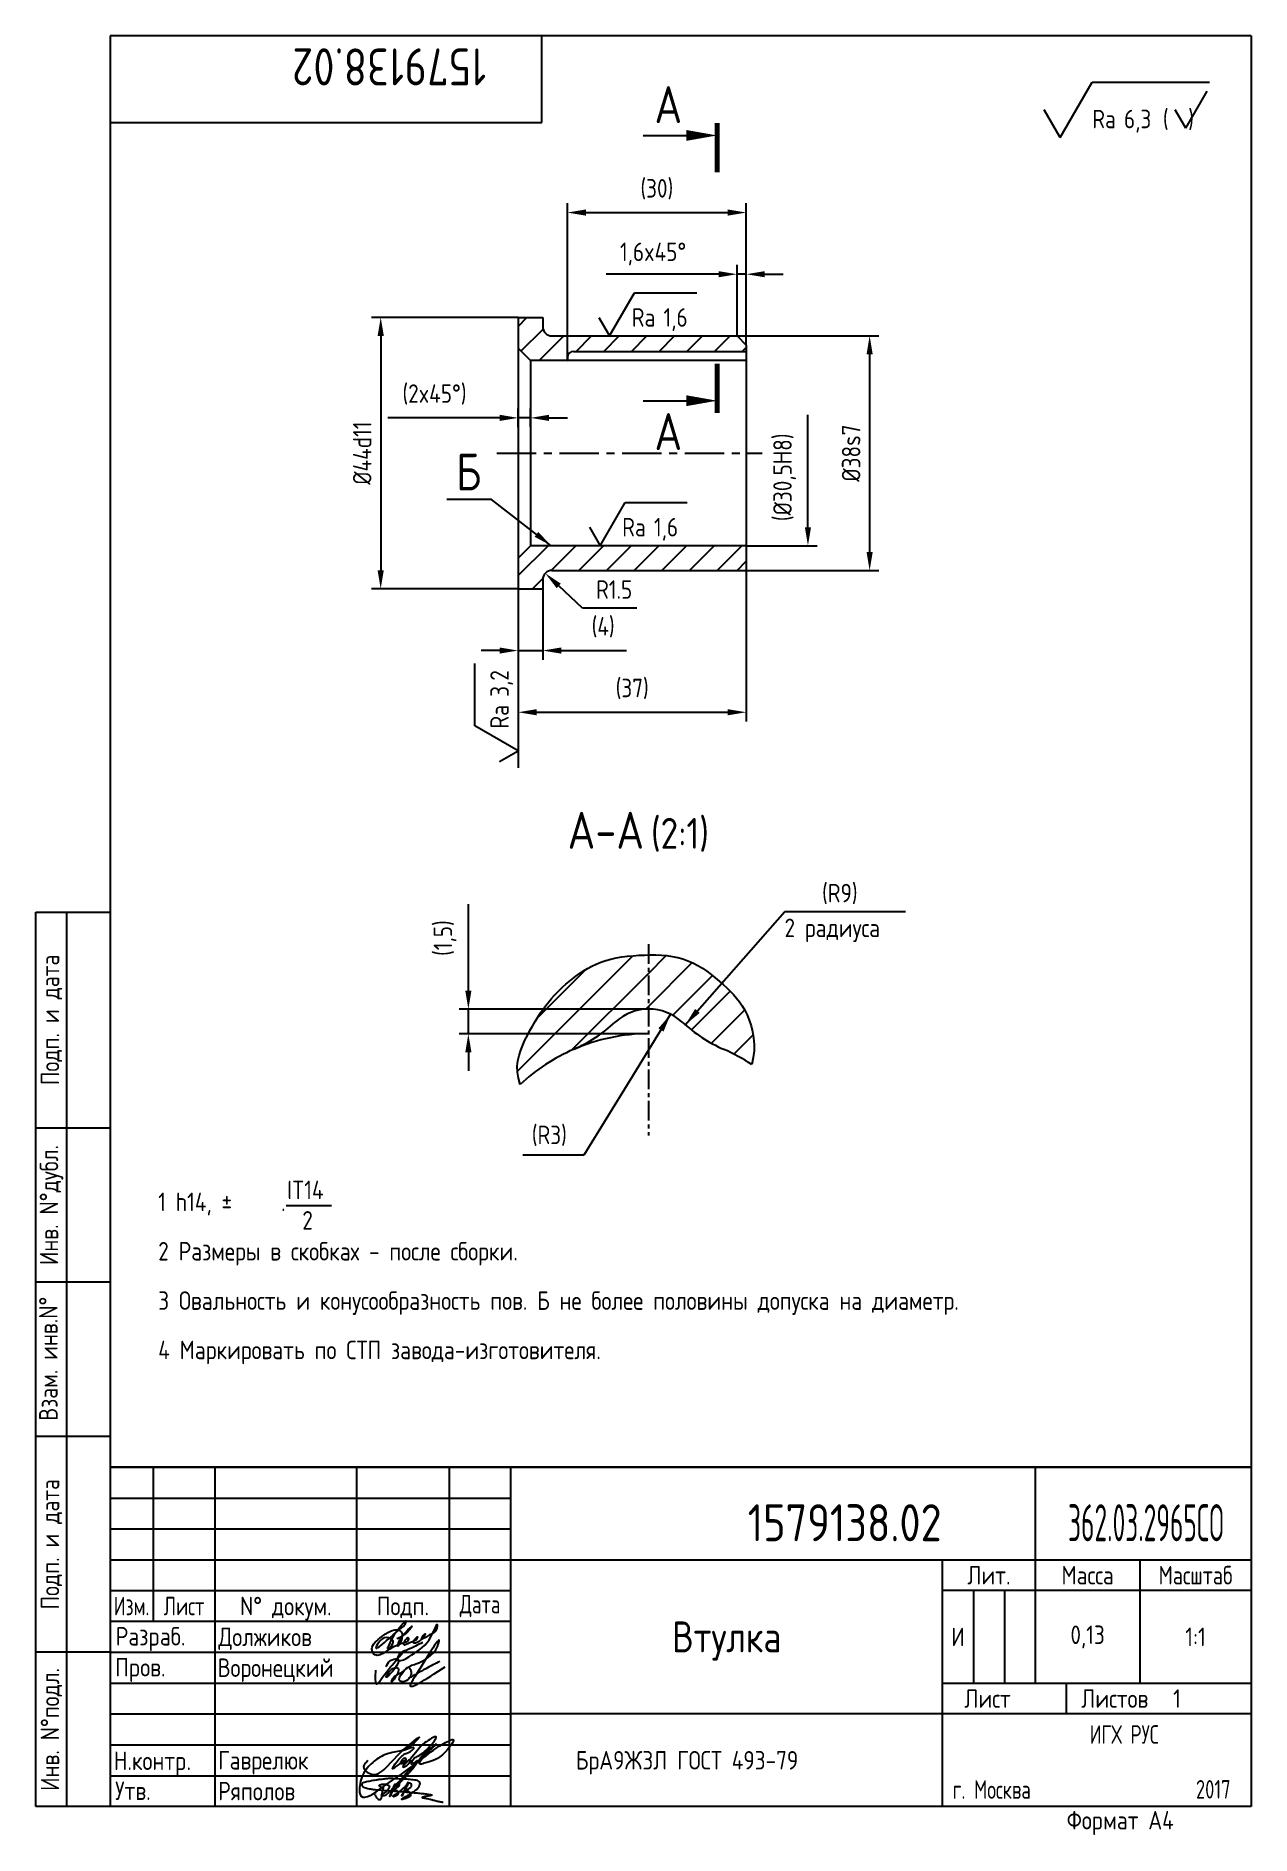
# Paper-space layout 'A4' of a CAD drawing. Header units: millimetres. Extents: x 16 to 213, y 0 to 291.
# The model-space entities are those that its viewports show. They can reach past a viewport. Long polylines and large blocks are cut down to what shows.
import ezdxf
from ezdxf.enums import TextEntityAlignment as Align

# ---------------------------------------------------------------- set-up
doc = ezdxf.new("R2010")
doc.units = ezdxf.units.MM
doc.header["$LTSCALE"] = 0.2
doc.linetypes.add('CENTER', pattern=[50.8, 31.75, -6.35, 6.35, -6.35])
for name, color, linetype in [('Bord', 1, 'Continuous'), ('Cen', 5, 'CENTER'), ('Cont', 6, 'Continuous'), ('Dim', 7, 'Continuous'), ('Hatch', 2, 'Continuous'), ('Text', 3, 'Continuous'), ('Textb', 6, 'Continuous')]:
    doc.layers.add(name, color=color, linetype=linetype)
doc.layers.get('Defpoints').off()
doc.styles.add('Style1', font='romans.shx', dxfattribs={"width": 0.8})
doc.dimstyles.new('LIN1', dxfattribs={"dimtxt": 3, "dimasz": 3, "dimexe": 1.5, "dimexo": 0, "dimgap": 1.5, "dimtad": 1, "dimtoh": 1, "dimdec": 1, "dimzin": 12, "dimdsep": 46, "dimtxsty": 'Style1', "dimcen": 0, "dimclrt": 3, "dimadec": 0, "dimazin": 0, "dimtfac": 1, "dimtdec": 1, "dimtmove": 0, "dimatfit": 3, "dimfxl": 1, "dimtolj": 1, "dimtzin": 12, "dimarcsym": 0})
doc.dimstyles.new('LIN_2', dxfattribs={"dimscale": 0.5, "dimtxt": 3, "dimasz": 3, "dimexe": 1.5, "dimexo": 0, "dimgap": 1.5, "dimtad": 1, "dimdec": 1, "dimzin": 12, "dimtxsty": 'Style1', "dimcen": 0, "dimclrt": 3, "dimadec": 0, "dimazin": 0, "dimtfac": 1, "dimtdec": 1, "dimtmove": 0, "dimatfit": 2, "dimfxl": 1, "dimtolj": 1, "dimtzin": 12, "dimarcsym": 0})

# ---------------------------------------------------------------- blocks, each defined once
blk = doc.blocks.new('A$C314368CF')
at = {"layer": 'Text'}
for q in [(7.18, 6), (1.98, 3)]:
    blk.add_line((3.72, 0), q, dxfattribs=at)
at = {"layer": 'Text', "style": 'Style1', "width": 0.8}
blk.add_text('(  )', height=3, dxfattribs=at).set_placement((0, 0))
blk = doc.blocks.new('sherISO_19')
at = {"layer": 'Cont'}
for p, q in [((-30.94, -16.46), (-25.74, -7.46)), ((-25.74, -7.46), (-6.73, -7.46)), ((-30.94, -16.46), (-33.54, -11.96))]:
    blk.add_line(p, q, dxfattribs=at)
blk.add_blockref('A$C314368CF', (-14.3, -14.96))
at = {"layer": 'Textb', "style": 'Style1', "width": 0.8}
blk.add_text('Ra', height=3, dxfattribs=at).set_placement((-25.74, -14.96))
blk.add_attdef('3,2', (-20.6, -14.96), '', height=3, dxfattribs=at)
blk = doc.blocks.new('A4')
at = {"layer": 'Bord'}
for p, q in [((20, 55), (85, 55)), ((20, 50), (85, 50)), ((20, 45), (85, 45)), ((160, 40), (160, 25)), ((165, 40), (165, 25)), ((20, 30), (85, 30)), ((20, 25), (85, 25)), ((20, 20), (85, 20)), ((20, 15), (85, 15)), ((20, 10), (85, 10))]:
    blk.add_line(p, q, dxfattribs=at)
at = {"layer": 'Cont'}
for p, q in [((205, 292), (20, 292)), ((20, 292), (20, 5)), ((90, 278), (90, 292)), ((205, 292), (205, 5)), ((20, 278), (90, 278)), ((8, 5), (8, 150)), ((8, 150), (20, 150)), ((13, 5), (13, 150)), ((8, 115), (20, 115)), ((20, 90), (8, 90)), ((20, 65), (8, 65)), ((205, 60), (20, 60)), ((20, 60), (205, 60)), ((27, 60), (27, 35)), ((37, 60), (37, 5)), ((60, 5), (60, 60)), ((75, 60), (75, 5)), ((85, 5), (85, 60)), ((170, 60), (170, 25)), ((85, 45), (205, 45)), ((155, 5), (155, 45)), ((187, 25), (187, 45)), ((20, 40), (85, 40)), ((205, 40), (155, 40)), ((85, 35), (20, 35)), ((20, 30), (8, 30)), ((155, 25), (205, 25)), ((175, 25), (175, 20)), ((205, 20), (85, 20)), ((20, 5), (8, 5)), ((205, 5), (20, 5))]:
    blk.add_line(p, q, dxfattribs=at)
at = {"layer": 'Text', "style": 'Style1', "width": 0.8}
for s, p in [('Подп. и дата', (10.5, 132.5)), ('Инв. N%%dдубл.', (10.5, 102.5)), ('Взам. инв.N%%d ', (10, 78.38)), ('Подп. и дата', (10.5, 47.5)), ('Инв. N%%dподл.', (10.5, 17.5))]:
    blk.add_text(s, height=3, rotation=90, dxfattribs=at).set_placement(p, align=Align.MIDDLE)
at = {"layer": 'Text', "style": 'Style1'}
for s, width, p in [('Лит.', 0.8, (162.5, 42.5)), ('Масса', 0.8, (178.5, 42.5)), ('Масштаб', 0.75, (196, 42.5)), ('Изм.', 0.7, (23.5, 37.5)), ('Лист', 0.7, (32, 37.5)), ('N%%d докум.', 0.8, (48.5, 37.5)), ('Подп.', 0.8, (67.5, 37.5)), ('Лист', 0.8, (162.27, 22.5)), ('Листов', 0.8, (182.9, 22.5))]:
    blk.add_text(s, height=3, dxfattribs=dict(at, width=width)).set_placement(p, align=Align.MIDDLE_CENTER)
at = {"layer": 'Text', "style": 'Style1', "width": 0.7}
for s, p in [('Дата', (80, 37.5)), ('ИГХ РУС', (184.44, 16.69))]:
    blk.add_text(s, height=3, dxfattribs=at).set_placement(p, align=Align.MIDDLE)
at = {"layer": 'Text', "style": 'Style1'}
for s, width, p in [('Разpаб.', 0.8, (20.92, 31.1)), ('Пpов.', 0.8, (20.84, 26.08)), ('Н.контp.', 0.8, (20.61, 10.92)), ('Утв.', 0.8, (20.84, 6.06)), ('г. Москва', 0.7, (156.62, 6.25)), ('Фоpмат А4', 0.8, (175.11, 1.29))]:
    blk.add_text(s, height=3, dxfattribs=dict(at, width=width)).set_placement(p)
for tag, p, width in [('ФИО', (39, 31), 0.8), ('ФИО', (39, 26), 0.8), ('ГОСТ_СОРТАМЕНТА', (98.19, 14), 0.8), ('ФИО', (39, 11), 0.8), ('ФИО', (39, 6), 0.8), ('200', (192.85, 6.29), 0.7)]:
    blk.add_attdef(tag, p, '', height=3, dxfattribs=dict(at, width=width))
at = {"layer": 'Text', "style": 'Style1', "width": 0.8}
for tag, p in [('И', (157.49, 32.5)), ('700', (178.5, 32.5)), ('1:20', (196, 32.5))]:
    blk.add_attdef(tag, text='', height=3, dxfattribs=at).set_placement(p, align=Align.MIDDLE)
blk.add_attdef('Сборочный_чертеж', text='', height=3, dxfattribs=at).set_placement((120, 21.3), align=Align.CENTER)
for tag, p in [('1', (171.12, 22.5)), ('2', (193, 22.5))]:
    blk.add_attdef(tag, text='', height=3, dxfattribs=at).set_placement(p, align=Align.MIDDLE_CENTER)
blk.add_attdef('ЛИСТ', text='', height=3, dxfattribs=at).set_placement((85.99, 12.5), align=Align.MIDDLE_LEFT)
at = {"layer": 'Text', "style": 'Style1', "width": 0.7}
blk.add_attdef('%%OГОСТ_ТЕХ._ТРЕБОВАНИЙ', text='', height=3, dxfattribs=at).set_placement((98.19, 8), align=Align.BOTTOM_LEFT)
at = {"layer": 'Textb', "style": 'Style1', "width": 0.8}
blk.add_attdef('1234567', (81, 290), '', height=6, rotation=180, dxfattribs=at)
blk.add_attdef('1234567', (123.4, 48), '', height=6, dxfattribs=at)
for tag, height, p in [('123ХЯ', 6, (183.62, 48)), ('НАИМЕНОВАНИЕ', 5, (120, 30))]:
    blk.add_attdef(tag, text='', height=height, dxfattribs=at).set_placement(p, align=Align.CENTER)
blk = doc.blocks.new('A$C63F45750')
at = {"layer": 'Text'}
for points, knots in [([(3.17, 2.37), (3.12, 2.38), (3.04, 2.41), (2.94, 2.5), (2.85, 2.57), (2.79, 2.69), (2.87, 2.77), (2.99, 2.84), (3.16, 2.89), (3.36, 2.93), (3.6, 2.95), (3.82, 2.92), (4.05, 2.87), (4.25, 2.78), (4.45, 2.63), (4.46, 2.42), (4.38, 2.26), (4.28, 2.1), (4.17, 1.94), (4.03, 1.78), (3.89, 1.62), (3.75, 1.52), (3.63, 1.43), (3.49, 1.36), (3.35, 1.3), (3.24, 1.25), (3.16, 1.21), (3.12, 1.15), (3.19, 1.1), (3.27, 1.09), (3.4, 1.07), (3.55, 1.07), (3.72, 1.12), (3.92, 1.19), (4.1, 1.34), (4.26, 1.51), (4.44, 1.65), (4.59, 1.81), (4.74, 1.93), (4.84, 2.04), (4.93, 2.14), (5.07, 2.29), (5.19, 2.53), (5.28, 2.68), (5.35, 2.96), (5.23, 2.66), (5.2, 2.44), (5.04, 2.09), (4.95, 1.81), (4.86, 1.57), (4.75, 1.31), (4.67, 1.12), (4.46, 0.78), (4.62, 1.17), (4.71, 1.45), (4.88, 1.74), (5.01, 2), (5.08, 2.19), (5.19, 2.4), (5.32, 2.58), (5.4, 2.75), (5.52, 2.89), (5.65, 3.04), (5.85, 3.1), (6.02, 3.03), (6.08, 2.87), (6.03, 2.7), (5.9, 2.51), (5.7, 2.37), (5.55, 2.23), (5.4, 2.17), (5.31, 2.12), (5.12, 2.09), (5.35, 2.07), (5.48, 2), (5.64, 1.93), (5.75, 1.8), (5.85, 1.67), (5.89, 1.54), (5.89, 1.37), (5.8, 1.2), (5.63, 1.06), (5.41, 0.94), (5.23, 0.86), (5.02, 0.92), (5.13, 1.1), (5.28, 1.16), (5.44, 1.27), (5.61, 1.36), (5.74, 1.46), (5.86, 1.53), (5.95, 1.61), (6.05, 1.69), (6.15, 1.77), (6.28, 1.87), (6.46, 2.02), (6.65, 2.19), (6.83, 2.37), (6.98, 2.49), (7.11, 2.61), (7.2, 2.74), (7.32, 2.84), (7.42, 2.97), (7.48, 3.08), (7.48, 3.27), (7.34, 3.08), (7.28, 2.94), (7.18, 2.69), (7.1, 2.46), (7, 2.22), (6.93, 1.98), (6.83, 1.78), (6.73, 1.55), (6.67, 1.34), (6.6, 1.14), (6.56, 1.03), (6.39, 0.99), (6.62, 1.33), (6.75, 1.54), (6.93, 1.87), (7.05, 2.08), (7.18, 2.32), (7.33, 2.6), (7.47, 2.89), (7.6, 3.07), (7.79, 3.18), (7.95, 3.01), (8, 2.81), (7.99, 2.62), (7.94, 2.46), (7.83, 2.33), (7.69, 2.22), (7.53, 2.11), (7.37, 2.03), (7.21, 1.99), (7.11, 1.97), (6.89, 1.98), (7.07, 1.94), (7.15, 1.9), (7.27, 1.88), (7.39, 1.84), (7.52, 1.81), (7.62, 1.72), (7.7, 1.62), (7.78, 1.51), (7.83, 1.39), (7.87, 1.26), (7.88, 1.13), (7.86, 0.99), (7.75, 0.88), (7.6, 0.77), (7.4, 0.73), (7.19, 0.66), (6.97, 0.55), (6.71, 0.48), (6.57, 0.44), (6.42, 0.42), (6.52, 0.58), (6.61, 0.64), (6.81, 0.78), (7.06, 0.89), (7.33, 1.04), (7.55, 1.16), (7.7, 1.24), (7.84, 1.32), (7.99, 1.43), (8.21, 1.58), (8.48, 1.76), (8.74, 1.95), (8.97, 2.12), (9.1, 2.29), (9.23, 2.44), (9.3, 2.6), (9.37, 2.74), (9.42, 2.92), (9.45, 3.13), (9.21, 3.48), (8.67, 3.59), (8.09, 3.63), (7.57, 3.66), (7.06, 3.74), (6.57, 3.75), (6.09, 3.74), (5.67, 3.78), (5.28, 3.78), (4.96, 3.81), (4.65, 3.83), (4.31, 3.82), (3.97, 3.79), (3.61, 3.74), (3.22, 3.67), (2.86, 3.66), (2.53, 3.61), (2.18, 3.52), (1.78, 3.54), (1.38, 3.37), (0.96, 3.35), (0.58, 3.24), (0.25, 3.19), (0.03, 3.06), (-0.03, 2.83), (0.02, 2.6), (0.26, 2.38), (0.59, 2.33), (1, 2.2), (1.48, 2.15), (1.93, 2.05), (2.35, 2.02), (2.72, 2.01), (3.11, 1.94), (3.68, 1.94), (4.25, 1.83), (4.91, 1.87), (5.53, 1.76), (6.13, 1.72), (6.73, 1.71), (7.32, 1.62), (7.99, 1.55), (8.64, 1.54), (9.16, 1.46), (9.61, 1.42), (10.03, 1.4), (10.41, 1.32), (10.73, 1.29), (11.01, 1.24), (11.18, 1.23), (11.42, 1.14), (11.18, 1.06), (11.01, 1.03), (10.71, 0.98), (10.37, 0.92), (10.1, 0.91), (9.65, 0.75), (10.22, 0.67), (10.54, 0.59), (11.08, 0.47), (11.61, 0.35), (12.17, 0.15), (12.64, 0.08), (12.98, 0.03), (13.11, 0.01), (13.18, 0)], [0, 0, 0, 0, 0.153866, 0.270441, 0.388867, 0.510533, 0.592156, 0.71333, 0.90842, 1.11344, 1.349254, 1.61246, 1.782219, 2.047249, 2.291879, 2.451528, 2.651081, 2.806158, 3.017979, 3.227348, 3.462381, 3.633009, 3.75766, 3.920516, 4.080796, 4.214529, 4.291786, 4.349969, 4.397594, 4.50822, 4.594826, 4.799244, 4.954392, 5.128468, 5.437537, 5.632649, 5.842485, 6.094987, 6.293219, 6.410959, 6.551192, 6.687808, 7.022147, 7.294342, 7.425356, 7.52079, 7.946481, 8.313051, 8.59833, 8.833695, 9.090496, 9.427695, 9.601191, 9.883219, 10.093306, 10.673943, 10.798776, 10.974628, 11.287247, 11.486184, 11.648652, 11.848902, 12.027194, 12.25348, 12.40059, 12.537783, 12.716293, 12.91523, 13.208551, 13.438489, 13.549668, 13.67779, 13.77127, 13.930001, 14.029091, 14.272112, 14.434836, 14.547084, 14.739051, 14.830983, 15.061241, 15.268922, 15.500489, 15.788979, 15.879568, 16.024283, 16.221854, 16.418714, 16.593102, 16.783247, 16.91018, 17.018213, 17.135263, 17.278205, 17.430482, 17.620087, 17.979626, 18.191789, 18.388716, 18.565718, 18.714854, 18.857929, 19.039974, 19.171375, 19.283034, 19.400085, 19.618058, 19.882245, 20.150781, 20.377854, 20.649532, 20.89723, 21.042543, 21.40016, 21.557817, 21.667145, 21.752781, 21.926256, 22.412297, 22.813145, 22.961412, 23.171289, 23.607257, 23.940428, 24.110007, 24.291214, 24.48084, 24.697609, 24.904078, 25.034245, 25.218018, 25.407651, 25.573473, 25.787447, 25.930292, 26.051316, 26.18846, 26.285312, 26.406799, 26.52425, 26.630463, 26.793722, 26.898606, 27.029313, 27.171012, 27.314101, 27.419918, 27.580557, 27.709367, 27.829268, 28.024364, 28.266961, 28.41242, 28.705761, 28.989137, 29.187748, 29.233768, 29.332802, 29.529535, 29.667094, 30.039923, 30.332117, 30.61061, 30.769982, 30.856778, 31.109923, 31.313488, 31.656425, 32.066331, 32.296628, 32.49714, 32.710276, 32.891468, 33.014834, 33.177747, 33.444503, 33.618009, 34.409008, 34.914636, 35.419802, 35.95397, 36.458179, 36.88069, 37.388403, 37.738353, 38.034261, 38.353468, 38.693154, 39.037638, 39.391136, 39.787481, 40.203773, 40.488977, 40.784975, 41.26625, 41.668005, 42.070065, 42.499388, 42.869834, 43.079573, 43.213439, 43.554591, 43.717296, 44.153724, 44.506336, 45.019111, 45.587859, 45.90191, 46.270392, 46.703958, 47.093115, 47.952647, 48.44014, 49.079253, 49.808223, 50.268654, 50.851051, 51.604831, 52.298429, 52.776925, 53.1907, 53.661988, 54.042386, 54.348524, 54.616841, 54.853814, 54.983777, 55.126096, 55.333328, 55.613101, 56.008732, 56.315809, 56.59982, 56.87931, 57.399251, 57.889617, 58.432507, 59.066698, 59.660314, 59.862668, 60.07277, 60.07277, 60.07277, 60.07277]), ([(2.31, 1.53), (2.26, 1.52), (2.17, 1.51), (2.06, 1.48), (1.93, 1.38), (2.07, 1.25), (2.14, 1.11), (2.26, 0.93), (2.39, 0.72), (2.57, 0.54), (2.71, 0.44), (2.86, 0.4), (3.02, 0.43), (3.14, 0.54), (3.21, 0.79), (3.25, 1.07), (3.31, 1.4), (3.35, 1.67), (3.38, 1.92), (3.47, 2.19), (3.5, 2.43), (3.54, 2.59), (3.56, 2.64)], [0, 0, 0, 0, 0.15847, 0.269731, 0.363591, 0.555514, 0.688037, 0.848606, 1.204359, 1.433632, 1.58673, 1.729549, 1.880686, 2.057874, 2.19169, 2.63505, 2.928153, 3.184121, 3.441863, 3.696117, 4.025873, 4.178055, 4.178055, 4.178055, 4.178055])]:
    blk.add_open_spline(points, degree=3, knots=knots, dxfattribs=at)
blk = doc.blocks.new('RAZREZ01')
at = {"layer": 'Text', "const_width": 0.8}
blk.add_lwpolyline([(0, 2), (0, -6)], dxfattribs=at)
at = {"layer": 'Text'}
blk.add_lwpolyline([(-12, 0), (-5, 0)], dxfattribs=at)
blk.add_lwpolyline([(0, 0, 0, 1.76, 0), (-5, 0, 1.76, 1.76, 0)], format="xyseb", dxfattribs=at)
at = {"layer": 'Textb', "style": 'Style1', "width": 0.8}
blk.add_attdef('A', (-10.16, 2), '', height=6, dxfattribs=at)
blk = doc.blocks.new('*D7')
at = {"layer": 'Dim', "color": 0, "lineweight": -2, "transparency": 16777216}
for p, q in [((502, 254.96), (502, 280.46)), ((531, 268.96), (531, 280.46)), ((505, 278.96), (528, 278.96))]:
    blk.add_line(p, q, dxfattribs=at)
at = {"layer": 'Dim', "color": 0, "transparency": 16777216}
for points in [[(505, 279.46), (505, 278.46), (502, 278.96)], [(528, 279.46), (528, 278.46), (531, 278.96)]]:
    blk.add_solid(points, dxfattribs=at)
at = {"layer": 'Dim', "color": 3, "transparency": 16777216, "insert": (516.5, 282.74), "char_height": 3, "attachment_point": 5, "style": 'Style1'}
blk.add_mtext('\\A1;(30)', dxfattribs=at)
blk = doc.blocks.new('*D8')
at = {"layer": 'Dim', "color": 0, "lineweight": -2, "transparency": 16777216}
for p, q in [((531, 222.46), (531, 196.46)), ((494, 207.96), (494, 196.46)), ((497, 197.96), (528, 197.96))]:
    blk.add_line(p, q, dxfattribs=at)
at = {"layer": 'Dim', "color": 0, "transparency": 16777216}
for points in [[(497, 198.46), (497, 197.46), (494, 197.96)], [(528, 198.46), (528, 197.46), (531, 197.96)]]:
    blk.add_solid(points, dxfattribs=at)
at = {"layer": 'Dim', "color": 3, "transparency": 16777216, "insert": (512.5, 201.74), "char_height": 3, "attachment_point": 5, "style": 'Style1'}
blk.add_mtext('\\A1;(37)', dxfattribs=at)
blk = doc.blocks.new('*D9')
at = {"layer": 'Dim', "color": 0, "lineweight": -2, "transparency": 16777216}
for p, q in [((494, 217.96), (494, 206.46)), ((498, 217.96), (498, 206.46)), ((491, 207.96), (488, 207.96)), ((494, 207.96), (498, 207.96)), ((501, 207.96), (511.58, 207.96))]:
    blk.add_line(p, q, dxfattribs=at)
at = {"layer": 'Dim', "color": 0, "transparency": 16777216}
for points in [[(491, 208.46), (491, 207.46), (494, 207.96)], [(501, 208.46), (501, 207.46), (498, 207.96)]]:
    blk.add_solid(points, dxfattribs=at)
at = {"layer": 'Dim', "color": 3, "transparency": 16777216, "insert": (507.79, 211.74), "char_height": 3, "attachment_point": 5, "style": 'Style1'}
blk.add_mtext('\\A1;(4)', dxfattribs=at)
blk = doc.blocks.new('sherISO_04')
at = {"layer": 'Text'}
blk.add_line((4.04, 7), (14.12, 7), dxfattribs=at)
blk.add_lwpolyline([(-1.73, 3), (0, 0), (4.04, 7)], dxfattribs=at)
at = {"layer": 'Text', "style": 'Style1', "width": 0.8}
blk.add_text('Ra', height=3, dxfattribs=at).set_placement((3.58, 1.5))
blk.add_attdef('3,2', (8.73, 1.5), '', height=3, dxfattribs=at)
blk = doc.blocks.new('*D10')
at = {"layer": 'Dim', "color": 0, "lineweight": -2, "transparency": 16777216}
for p, q in [((494, 244.18), (494, 247.18)), ((496, 244.21), (496, 247.18)), ((491, 245.68), (472.89, 245.68)), ((496, 245.68), (494, 245.68)), ((499, 245.68), (502, 245.68))]:
    blk.add_line(p, q, dxfattribs=at)
at = {"layer": 'Dim', "color": 0, "transparency": 16777216}
for points in [[(491, 246.18), (491, 245.18), (494, 245.68)], [(499, 246.18), (499, 245.18), (496, 245.68)]]:
    blk.add_solid(points, dxfattribs=at)
at = {"layer": 'Dim', "color": 3, "transparency": 16777216, "insert": (480.45, 249.47), "char_height": 3, "attachment_point": 5, "style": 'Style1'}
blk.add_mtext('\\A1;(2x45%%D)', dxfattribs=at)
blk = doc.blocks.new('*D11')
at = {"layer": 'Dim', "color": 0, "lineweight": -2, "transparency": 16777216}
for p, q in [((494, 261.96), (470.23, 261.96)), ((471.73, 258.96), (471.73, 220.96)), ((494, 217.96), (470.23, 217.96))]:
    blk.add_line(p, q, dxfattribs=at)
at = {"layer": 'Dim', "color": 0, "transparency": 16777216}
for points in [[(471.23, 258.96), (472.23, 258.96), (471.73, 261.96)], [(471.23, 220.96), (472.23, 220.96), (471.73, 217.96)]]:
    blk.add_solid(points, dxfattribs=at)
at = {"layer": 'Dim', "color": 3, "transparency": 16777216, "insert": (468.73, 239.96), "char_height": 3, "attachment_point": 5, "rotation": 90, "style": 'Style1'}
blk.add_mtext('\\A1;%%C44d11', dxfattribs=at)
blk = doc.blocks.new('*D12')
at = {"layer": 'Dim', "color": 0, "lineweight": -2, "transparency": 16777216}
for p, q in [((617.99, 254.02), (617.99, 261.02)), ((632.61, 252.52), (617.24, 252.52)), ((617.99, 250.52), (617.99, 252.52)), ((632.61, 250.52), (617.24, 250.52)), ((617.99, 249.02), (617.99, 247.52))]:
    blk.add_line(p, q, dxfattribs=at)
at = {"layer": 'Dim', "color": 0, "transparency": 16777216}
for points in [[(617.74, 254.02), (618.24, 254.02), (617.99, 252.52)], [(617.74, 249.02), (618.24, 249.02), (617.99, 250.52)]]:
    blk.add_solid(points, dxfattribs=at)
at = {"layer": 'Dim', "color": 3, "transparency": 16777216, "insert": (616.1, 258.27), "char_height": 1.5, "attachment_point": 5, "rotation": 90, "style": 'Style1'}
blk.add_mtext('\\A1;(1,5)', dxfattribs=at)
blk = doc.blocks.new('razrez02')
at = {"layer": 'Text', "const_width": 0.8}
blk.add_lwpolyline([(0, 6), (0, -2)], dxfattribs=at)
at = {"layer": 'Text'}
blk.add_lwpolyline([(-12, 0), (-5, 0)], dxfattribs=at)
blk.add_lwpolyline([(0, 0, 0, 1.76, 0), (-5, 0, 1.76, 1.76, 0)], format="xyseb", dxfattribs=at)
at = {"layer": 'Textb', "style": 'Style1', "width": 0.8}
blk.add_attdef('А', (-10.16, -8), '', height=6, dxfattribs=at)
blk = doc.blocks.new('*D13')
at = {"layer": 'Dim', "color": 0, "lineweight": -2, "transparency": 16777216}
for p, q in [((529.5, 258.96), (552.5, 258.96)), ((551, 255.96), (551, 223.96)), ((529.5, 220.96), (552.5, 220.96))]:
    blk.add_line(p, q, dxfattribs=at)
at = {"layer": 'Dim', "color": 0, "transparency": 16777216}
for points in [[(550.5, 255.96), (551.5, 255.96), (551, 258.96)], [(550.5, 223.96), (551.5, 223.96), (551, 220.96)]]:
    blk.add_solid(points, dxfattribs=at)
at = {"layer": 'Dim', "color": 3, "transparency": 16777216, "insert": (548, 239.96), "char_height": 3, "attachment_point": 5, "rotation": 90, "style": 'Style1'}
blk.add_mtext('\\A1;%%C38s7', dxfattribs=at)
blk = doc.blocks.new('*D14')
at = {"layer": 'Dim', "color": 0, "lineweight": -2, "transparency": 16777216}
for p, q in [((541, 227.96), (541, 246.17)), ((531, 224.96), (542.5, 224.96))]:
    blk.add_line(p, q, dxfattribs=at)
at = {"layer": 'Dim', "color": 0, "transparency": 16777216}
blk.add_solid([(540.5, 227.96), (541.5, 227.96), (541, 224.96)], dxfattribs=at)
at = {"layer": 'Dim', "color": 3, "transparency": 16777216, "insert": (537.22, 236.04), "char_height": 3, "attachment_point": 5, "rotation": 90, "style": 'Style1'}
blk.add_mtext('\\A1;(%%C30,5H8)', dxfattribs=at)
blk = doc.blocks.new('ZNAK01')
at = {"layer": 'Textb', "style": 'Style1', "width": 0.8}
blk.add_attdef('А', text='', height=6, dxfattribs=at).set_placement((3.95, -0.02), align=Align.RIGHT)
blk.add_attdef('SC(1)', (5.07, -0.02), '', height=5, dxfattribs=at)
blk = doc.blocks.new('*D15')
at = {"layer": 'Dim', "color": 0, "lineweight": -2, "transparency": 16777216}
for p, q in [((529.5, 258.96), (529.5, 270.46)), ((531, 257.46), (531, 270.46)), ((526.5, 268.96), (508.28, 268.96)), ((531, 268.96), (529.5, 268.96)), ((534, 268.96), (537, 268.96))]:
    blk.add_line(p, q, dxfattribs=at)
at = {"layer": 'Dim', "color": 0, "transparency": 16777216}
for points in [[(526.5, 269.46), (526.5, 268.46), (529.5, 268.96)], [(534, 269.46), (534, 268.46), (531, 268.96)]]:
    blk.add_solid(points, dxfattribs=at)
at = {"layer": 'Dim', "color": 3, "transparency": 16777216, "insert": (515.89, 272.25), "char_height": 3, "attachment_point": 5, "style": 'Style1'}
blk.add_mtext('\\A1;1,6x45%%D', dxfattribs=at)
blk = doc.blocks.new('*D16')
at = {"layer": 'Dim', "color": 0, "lineweight": -2, "transparency": 16777216}
for p, q in [((504.43, 214.85), (500.6, 218.43)), ((513.24, 214.85), (504.43, 214.85))]:
    blk.add_line(p, q, dxfattribs=at)
at = {"layer": 'Dim', "color": 0, "transparency": 16777216}
blk.add_solid([(500.94, 218.8), (500.26, 218.07), (498.41, 220.48)], dxfattribs=at)
at = {"layer": 'Dim', "color": 3, "transparency": 16777216, "insert": (509.58, 217.85), "char_height": 3, "attachment_point": 5, "style": 'Style1'}
blk.add_mtext('\\A1;R1.5', dxfattribs=at)

msp = doc.modelspace()

# ---------------------------------------------------------------- hatches: boundary and pattern name
at = {"layer": 'Hatch'}
h = msp.add_hatch(dxfattribs=at)
h.set_pattern_fill('ANSI31', color=256)
h.paths.add_polyline_path([(531, 257.46), (529.5, 258.96), (499.5, 258.96, -0.414214), (498, 260.46), (498, 261.96), (494, 261.96), (494, 256.96), (496, 254.96), (502, 254.96), (502, 255.46, -0.414214), (503, 256.46), (512.13, 256.46), (531, 256.46)])
h = msp.add_hatch(dxfattribs=at)
h.set_pattern_fill('ANSI31', color=256, scale=0.6)
h.paths.add_polyline_path([(632.58, 252.52), (632.58, 256.91), (632.26, 256.9), (631.8, 256.88), (631.34, 256.84), (630.88, 256.8), (630.43, 256.74), (629.98, 256.66), (629.55, 256.57), (629.14, 256.45), (628.74, 256.32), (628.35, 256.17), (627.99, 256), (627.65, 255.81), (627.32, 255.61), (627.01, 255.41), (626.71, 255.19), (626.43, 254.97), (626.16, 254.75), (625.9, 254.53), (625.65, 254.31), (625.41, 254.09), (625.18, 253.86), (624.95, 253.62), (624.73, 253.37), (624.51, 253.11), (624.28, 252.82), (624.06, 252.52), (623.84, 252.2), (623.62, 251.86), (623.4, 251.51), (623.19, 251.14), (622.98, 250.77), (622.78, 250.38), (622.58, 249.99), (622.4, 249.59), (622.24, 249.18), (622.1, 248.76), (622.01, 248.33), (621.96, 247.88), (621.97, 247.41), (622.05, 246.92), (622.2, 246.41, -0.085449), (626.53, 249.26, 0.084407), (629.89, 251.46, -0.187174)])
h = msp.add_hatch(dxfattribs=at)
h.set_pattern_fill('ANSI31', color=256, scale=0.6)
h.paths.add_polyline_path([(638.94, 254.23), (638.64, 254.5), (638.33, 254.77), (638.01, 255.05), (637.67, 255.32), (637.32, 255.58), (636.96, 255.83), (636.58, 256.06), (636.19, 256.26), (635.79, 256.44), (635.38, 256.59), (634.96, 256.7), (634.52, 256.79), (634.08, 256.85), (633.64, 256.89), (633.18, 256.91), (632.72, 256.91), (632.58, 256.91), (632.58, 252.52, -0.190913), (635.33, 251.46, 0.084407), (638.7, 249.26, -0.042464), (640.97, 248.03), (641.05, 248.59), (641.1, 249.35), (641.08, 250.03), (641.02, 250.62), (640.91, 251.15), (640.76, 251.62), (640.59, 252.04), (640.41, 252.43), (640.2, 252.78), (639.98, 253.1), (639.74, 253.4), (639.49, 253.69), (639.22, 253.96)])
h = msp.add_hatch(dxfattribs=at)
h.set_pattern_fill('ANSI31', color=256)
h.paths.add_polyline_path([(531, 224.96), (496, 224.96), (494, 222.96), (494, 217.96), (498, 217.96), (498, 219.46, -0.414214), (499.5, 220.96), (529.5, 220.96), (531, 222.46)])

# ---------------------------------------------------------------- linework, layer by layer
at = {"layer": 'Bord'}
msp.add_lwpolyline([(622.2, 246.41), (622.05, 246.92), (621.97, 247.41), (621.96, 247.88), (622.01, 248.33), (622.1, 248.76), (622.24, 249.18), (622.4, 249.59), (622.58, 249.99), (622.78, 250.38), (622.98, 250.77), (623.19, 251.14), (623.4, 251.51), (623.62, 251.86), (623.84, 252.2), (624.06, 252.52), (624.28, 252.82), (624.51, 253.11), (624.73, 253.37), (624.95, 253.62), (625.18, 253.86), (625.41, 254.09), (625.65, 254.31), (625.9, 254.53), (626.16, 254.75), (626.43, 254.97), (626.71, 255.19), (627.01, 255.41), (627.32, 255.61), (627.65, 255.81), (627.99, 256), (628.35, 256.17), (628.74, 256.32), (629.14, 256.45), (629.55, 256.57), (629.98, 256.66), (630.43, 256.74), (630.88, 256.8), (631.34, 256.84), (631.8, 256.88), (632.26, 256.9), (632.72, 256.91), (633.18, 256.91), (633.64, 256.89), (634.08, 256.85), (634.52, 256.79), (634.96, 256.7), (635.38, 256.59), (635.79, 256.44), (636.19, 256.26), (636.58, 256.06), (636.96, 255.83), (637.32, 255.58), (637.67, 255.32), (638.01, 255.05), (638.33, 254.77), (638.64, 254.5), (638.94, 254.23), (639.22, 253.96), (639.49, 253.69), (639.74, 253.4), (639.98, 253.1), (640.2, 252.78), (640.41, 252.43), (640.59, 252.04), (640.76, 251.62), (640.91, 251.17), (641.03, 250.69), (641.11, 250.19), (641.15, 249.66), (641.15, 249.12), (641.09, 248.58), (640.97, 248.03)], dxfattribs=at)
at = {"layer": 'Cen'}
for p, q in [((632.58, 257.77), (632.58, 242.27)), ((490.57, 239.96), (533.57, 239.96))]:
    msp.add_line(p, q, dxfattribs=at)
at = {"layer": 'Cont'}
for p, q in [((494, 261.96), (494, 217.96)), ((494, 261.96), (498, 261.96)), ((498, 261.96), (498, 260.46)), ((499.5, 258.96), (529.5, 258.96)), ((529.5, 258.96), (531, 257.46)), ((494, 256.96), (496, 254.96)), ((531, 257.46), (531, 222.46)), ((502, 255.46), (502, 254.96)), ((503, 256.46), (512.13, 256.46)), ((512.13, 256.46), (531, 256.46)), ((531, 254.96), (496, 254.96)), ((496, 254.96), (496, 224.96)), ((496, 224.96), (494, 222.96)), ((531, 224.96), (496, 224.96)), ((529.5, 220.96), (531, 222.46)), ((499.5, 220.96), (529.5, 220.96)), ((498, 219.46), (498, 217.96)), ((494, 217.96), (498, 217.96))]:
    msp.add_line(p, q, dxfattribs=at)
for centre, radius, start, end in [((499.5, 260.46), 1.5, 180, 270), ((503, 255.46), 1, 90, 180), ((632.61, 248.52), 4, 47.1798, 132.8202), ((621.74, 260.26), 12, 293.5213, 312.8202), ((643.49, 260.26), 12, 227.1798, 246.4787), ((632.61, 235.27), 15.25, 113.5213, 133.0573), ((632.61, 235.27), 15.25, 56.7526, 66.4787), ((499.5, 219.46), 1.5, 90, 180)]:
    msp.add_arc(centre, radius, start, end, dxfattribs=at)
at = {"layer": 'Dim'}
msp.add_line((494, 197.96), (494, 188.96), dxfattribs=at)
msp.add_arc((632.61, 235.27), 15.25, 90, 113.5213, dxfattribs=at)

# ---------------------------------------------------------------- block references
for name, p, values in [('RAZREZ01', (526.27, 291.46), {'A': 'А'}), ('razrez02', (526.27, 248.46), {'А': 'А'})]:
    msp.add_blockref(name, p, dxfattribs=at).add_auto_attribs(values)
at = {"layer": 'Dim', "xscale": 0.5, "yscale": 0.5, "zscale": 0.5}
msp.add_blockref('ZNAK01', (630.26, 265.52), dxfattribs=at).add_auto_attribs({'А': 'А-A', 'SC(1)': '(2:1)'})
at = {"layer": 'Dim', "rotation": 90}
msp.add_blockref('sherISO_04', (494, 191.73), dxfattribs=at).add_auto_attribs({'3,2': '3,2'})
at = {"layer": 'Textb'}
for p in [(508.85, 258.96), (507.3, 224.96)]:
    msp.add_blockref('sherISO_04', p, dxfattribs=at).add_auto_attribs({'3,2': '1,6'})

# ---------------------------------------------------------------- texts
at = {"layer": 'Text', "style": 'Style1', "width": 0.8}
for s, p in [('(R9)', (646.66, 261.17)), ('2 радиуса', (643.62, 258.35)), ('(R3)', (623.13, 241.57))]:
    msp.add_text(s, height=1.5, dxfattribs=at).set_placement(p)
at = {"layer": 'Textb', "style": 'Style1', "width": 0.8}
msp.add_attdef('Б', text='А', height=6, dxfattribs=at).set_placement((488.05, 233.92), align=Align.RIGHT)

# ---------------------------------------------------------------- dimensions: what is measured, and where the dimension line sits
at = {"layer": 'Dim'}
for base, p1, p2, text, picture, middle in [((531, 278.96), (502, 254.96), (531, 268.96), '(30)', '*D7', (516.5, 278.96)), ((494, 245.68), (496, 244.21), (494, 244.18), '(<>x45%%D)', '*D10', (480.45, 245.68)), ((498, 207.96), (494, 217.96), (498, 217.96), '(<>)', '*D9', (507.79, 207.96))]:
    dim = msp.add_linear_dim(base=base, p1=p1, p2=p2, text=text, dimstyle='LIN1', dxfattribs=at)
    dim.commit()
    dim.dimension.update_dxf_attribs({"geometry": picture, "text_midpoint": middle, "dimtype": 160})
at = {"layer": 'Dim', "color": 7}
dim = msp.add_linear_dim(base=(531, 268.96), p1=(529.5, 258.96), p2=(531, 257.46), text='1,6x45%%D', dimstyle='LIN1', dxfattribs=at)
dim.commit()
dim.dimension.update_dxf_attribs({"geometry": '*D15', "text_midpoint": (515.89, 268.96), "dimtype": 160})
at = {"layer": 'Dim'}
for base, p1, p2, text, dimstyle, picture, middle in [((471.73, 217.96), (494, 261.96), (494, 217.96), '%%C<>d11', 'LIN1', '*D11', (468.73, 239.96)), ((617.99, 252.52), (632.61, 250.52), (632.61, 252.52), '(1,5)', 'LIN_2', '*D12', (616.1, 258.27)), ((551, 220.96), (529.5, 258.96), (529.5, 220.96), '%%C<>s7', 'LIN1', '*D13', (548, 239.96))]:
    dim = msp.add_linear_dim(base=base, p1=p1, p2=p2, angle=90, text=text, dimstyle=dimstyle, dxfattribs=at)
    dim.commit()
    dim.dimension.update_dxf_attribs({"geometry": picture, "text_midpoint": middle})
dim = msp.add_linear_dim(base=(541, 254.96), p1=(531, 224.96), p2=(531, 254.96), angle=90, text='(%%C30,5H8)', dimstyle='LIN1', override={"dimse2": 1, "dimsd2": 1}, dxfattribs=at)
dim.commit()
dim.dimension.update_dxf_attribs({"geometry": '*D14', "text_midpoint": (541, 236.04), "dimtype": 160})
dim = msp.add_linear_dim(base=(531, 197.96), p1=(494, 207.96), p2=(531, 222.46), text='(<>)', dimstyle='LIN1', dxfattribs=at)
dim.commit()
dim.dimension.update_dxf_attribs({"geometry": '*D8', "text_midpoint": (512.5, 201.74)})
dim = msp.add_radius_dim(center=(499.5, 219.46), mpoint=(498.41, 220.48), dimstyle='LIN1', override={"dimtmove": 1}, dxfattribs=at)
dim.commit()
dim.dimension.update_dxf_attribs({"geometry": '*D16', "text_midpoint": (504.43, 214.85), "dimtype": 164})

# ---------------------------------------------------------------- leaders
for points, dimstyle in [([(635.57, 251.24), (643.64, 260.43), (653.42, 260.43)], 'LIN_2'), ([(634.39, 252.1), (631.07, 246.73), (627.34, 240.68), (622.41, 240.68)], 'LIN_2'), ([(499.36, 224.96), (489.7, 232.42), (482.47, 232.42)], 'LIN1')]:
    msp.add_leader(points, dimstyle=dimstyle, dxfattribs=at)

psp = doc.layouts.new('A4')

# ---------------------------------------------------------------- linework, layer by layer
at = {"layer": 'Text'}
psp.add_line((56.17, 101.6), (63.54, 101.6), dxfattribs=at)
for points, knots in [([(78.29, 30.79), (77.53, 30.37), (76.22, 29.65), (74.35, 29.06), (74.02, 27.13), (78.95, 30.23), (79.28, 30.84), (80.69, 33.87), (80.66, 32.43), (79.78, 32.31), (77.59, 30.83), (78.9, 32.59), (78.37, 31.07), (75.85, 29.96), (77.73, 32.14), (77.19, 30.94), (76.46, 30.97), (74.6, 29.72), (75.94, 31.99), (76.05, 30.89), (74.15, 30.45), (72.88, 29.62), (70.73, 28.27), (69.68, 30), (71.19, 31.42), (72.59, 32.38), (73.87, 33.02), (74.84, 32.6), (75.25, 31.61), (73.95, 29.3), (74.64, 31.58), (75.25, 32.04), (76.9, 33.85), (75.9, 32.4), (75.18, 31.86), (74.37, 31.46), (74.13, 31.34)], [0, 0, 0, 0, 2.703743, 4.672825, 5.02799, 7.955933, 13.437489, 13.883188, 14.189441, 16.413959, 17.478513, 18.47964, 18.959294, 20.910841, 22.003091, 22.470554, 23.533771, 24.710748, 26.01626, 26.201331, 27.488187, 30.382065, 32.258784, 33.069724, 35.439902, 37.010787, 38.612861, 39.32109, 39.818865, 41.83144, 42.782113, 44.494961, 45.867914, 46.467245, 48.290622, 49.101188, 49.101188, 49.101188, 49.101188]), ([(72.65, 30.01), (73.06, 30.93), (73.6, 32.11), (75.87, 34.68), (75.42, 33.51), (73.91, 32.48), (69.71, 28.37), (71.36, 31.11), (72.34, 31.8), (73.9, 31.11), (73.27, 30.3), (72.74, 29.61), (72.58, 29.88), (72.62, 29.96), (72.65, 30.01)], [0, 0, 0, 0, 4.062617, 5.226919, 5.800291, 6.663227, 11.774431, 12.938639, 14.11351, 15.354081, 16.396133, 16.918576, 17.03251, 17.182794, 17.182794, 17.182794, 17.182794]), ([(72.38, 26.82), (72.54, 27.2), (72.85, 27.95), (75.35, 28.5), (73.55, 26.06), (72.03, 24.72), (73.08, 26.72), (75.23, 26.79), (72.76, 23.49), (73.81, 25.7), (74.98, 25.6), (75.95, 27.1), (76.79, 25.72), (75.96, 24.39), (73.93, 24.38), (75.51, 26.78), (77.91, 27.45), (80.28, 28.74), (81.77, 33.17), (77.99, 26.64), (75.33, 22.5), (78.8, 24.76), (81.94, 26.82)], [0, 0, 0, 0, 1.213353, 2.399709, 5.497648, 5.861317, 7.611627, 8.43806, 10.837371, 11.583123, 13.461301, 14.534506, 15.162086, 17.217848, 17.944717, 20.123775, 21.948027, 26.460707, 27.144718, 34.52243, 35.159468, 41.304292, 41.304292, 41.304292, 41.304292]), ([(70.69, 26.26), (70.64, 25.81), (70.58, 25.15), (70.74, 23.61), (72.07, 25.51), (73.2, 26.94), (74.58, 28.55), (75.39, 29.49)], [0, 0, 0, 0, 1.523947, 2.237958, 3.351836, 5.856423, 9.374056, 9.374056, 9.374056, 9.374056]), ([(81.12, 27.71), (80.35, 27.32), (78.63, 26.45), (76.96, 25.49), (76.04, 24.96)], [0, 0, 0, 0, 2.587978, 5.77327, 5.77327, 5.77327, 5.77327]), ([(69.43, 11.63), (69.09, 11.32), (68.21, 10.51), (70.6, 8.65), (73.73, 11.91), (75.23, 13.53), (78.11, 15.74), (76.21, 13.67), (74.8, 13.14), (72.11, 12.76), (69.8, 11.1), (68.07, 9.05), (67.92, 4.54), (74.08, 8.91), (77.83, 11.51), (81.11, 14.22), (83.79, 15.35), (81.46, 12.01), (80.17, 11.7), (76.86, 10.64), (79.13, 13.07), (81.2, 14.79), (78.51, 12.98), (77.4, 10.88), (72.62, 5.75), (75.22, 9.23), (78.34, 12.46), (76.21, 10.65), (76.76, 11.98), (77.92, 12.51), (79.1, 13.37), (81.36, 16.21), (77.74, 14.11), (77.44, 12.8), (74.4, 10.2), (76.02, 10.89), (76.62, 12.12), (75.56, 11.34), (74.26, 10.81), (75.32, 12.45), (75.67, 11.74), (74.6, 11.28), (72.8, 9.52), (74.29, 11.76), (75.2, 12.72), (76.36, 13.04), (77.31, 14.07), (76.07, 13.59), (75.03, 13.19)], [0, 0, 0, 0, 1.17994, 3.087717, 5.863103, 12.338328, 12.854096, 14.088578, 16.834551, 19.302558, 21.570562, 25.210018, 27.650956, 31.348291, 40.129863, 44.562748, 45.223917, 46.979401, 51.214655, 52.099288, 55.323111, 56.227801, 58.471865, 60.028126, 65.752911, 68.466223, 71.038525, 71.934922, 72.780229, 73.495807, 76.028152, 77.999346, 80.11892, 83.1954, 85.334448, 86.270878, 87.060466, 88.110212, 88.803314, 89.989889, 90.197567, 90.706974, 92.884587, 94.19917, 96.055742, 97.375783, 97.753899, 99.636325, 99.636325, 99.636325, 99.636325])]:
    psp.add_open_spline(points, degree=3, knots=knots, dxfattribs=at)

# ---------------------------------------------------------------- block references
ref = psp.add_blockref('A4', (7.62, -0.82))
ref.add_attrib('ФИО', 'Должиков', (45.2, 30.18), dxfattribs={"layer": 'Text', "height": 3, "style": 'Style1', "width": 0.8})
ref.add_attrib('123ХЯ', '362.03.2965СО', dxfattribs={"layer": 'Textb', "height": 6, "style": 'Style1', "width": 0.48}).set_placement((195.57, 47.18), align=Align.CENTER)
ref.add_attrib('1234567', '1579138.02', (131.01, 47.18), dxfattribs={"layer": 'Textb', "height": 6, "style": 'Style1', "width": 0.8})
ref.add_attrib('НАИМЕНОВАНИЕ', 'Втулка', dxfattribs={"layer": 'Textb', "height": 5, "style": 'Style1', "width": 0.8}).set_placement((127.62, 29.18), align=Align.CENTER)
ref.add_attrib('ЛИСТ', '      БрА9Ж3Л ГОСТ 493-79', dxfattribs={"layer": 'Text', "height": 3, "style": 'Style1', "width": 0.8}).set_placement((93.6, 11.68), align=Align.MIDDLE_LEFT)
ref.add_attrib('И', 'И', dxfattribs={"layer": 'Text', "height": 3, "style": 'Style1', "width": 0.8}).set_placement((165.1, 31.68), align=Align.MIDDLE)
ref.add_attrib('700', '0,13', dxfattribs={"layer": 'Text', "height": 3, "style": 'Style1', "width": 0.8}).set_placement((186.12, 31.68), align=Align.MIDDLE)
ref.add_attrib('1:20', '1:1', dxfattribs={"layer": 'Text', "height": 3, "style": 'Style1', "width": 0.8}).set_placement((203.62, 31.68), align=Align.MIDDLE)
ref.add_attrib('2', '1', dxfattribs={"layer": 'Text', "height": 3, "style": 'Style1', "width": 0.8}).set_placement((200.62, 21.68), align=Align.MIDDLE_CENTER)
ref.add_attrib('200', '2017', (203.68, 5.47), dxfattribs={"layer": 'Text', "height": 3, "style": 'Style1', "width": 0.7})
ref.add_attrib('1234567', '1579138.02', (88.62, 289.18), dxfattribs={"layer": 'Textb', "height": 6, "rotation": 180, "style": 'Style1', "width": 0.8})
at = {"layer": 'Cont'}
psp.add_blockref('A$C63F45750', (68.46, 4.89), dxfattribs=at)
at = {"layer": 'Dim'}
psp.add_blockref('sherISO_19', (212.62, 291.18), dxfattribs=at).add_auto_attribs({'3,2': '6,3'})

# ---------------------------------------------------------------- texts
at = {"layer": 'Text', "style": 'Style1', "width": 0.8}
for s, p in [('IT14', (56.34, 102.63)), ('1 h14, %%P     .', (35.44, 100.69)), ('2', (58.8, 97.7)), ('2 Размеры в скобках - после сборки.', (35.44, 92.69)), ('3 Овальность и конусообразность пов. Б не более половины допуска на диаметр.', (35.44, 84.69)), ('4 Маркировать по СТП завода-изготовителя.', (35.44, 76.69)), ('Воронецкий', (45.07, 25.18)), ('Гаврелюк', (45.15, 10.18)), ('Ряполов', (45.15, 5.18))]:
    psp.add_text(s, height=3, dxfattribs=at).set_placement(p)

# ---------------------------------------------------------------- viewports
at = {"layer": 'Defpoints'}
psp.add_viewport(center=(114.05, 227.43), size=(109.6, 116.648), view_center_point=(514.27, 243.83), view_height=116.648, dxfattribs=at)
psp.add_viewport(center=(114.18, 138.05), size=(91.16, 62.1166), view_center_point=(632.22, 254.82), view_height=31.0583, status=3, dxfattribs=at)

doc.saveas('drawing.dxf')
